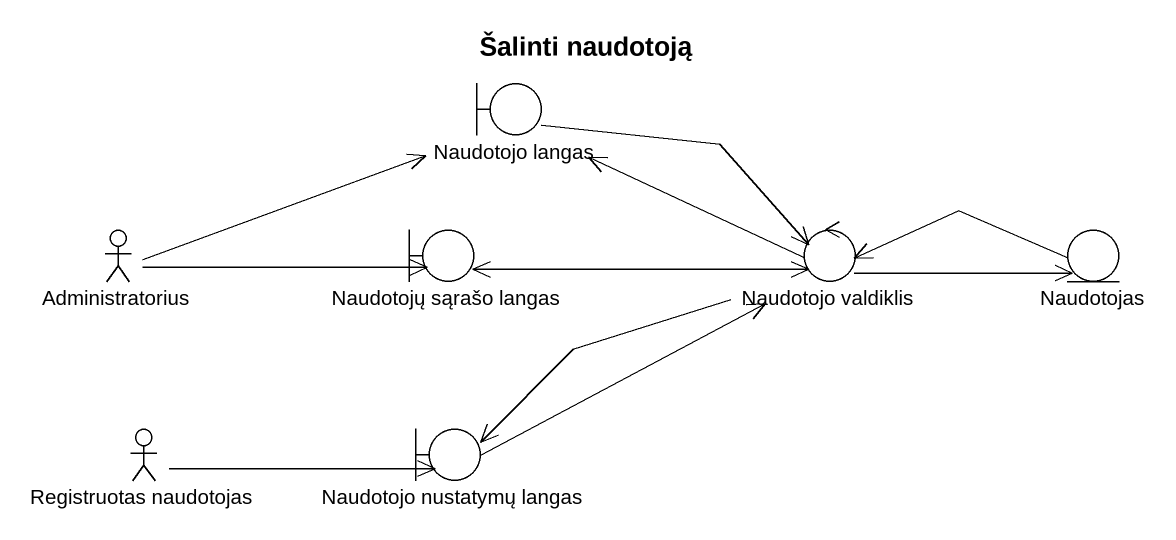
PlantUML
@startuml
title Šalinti naudotoją
boundary "Naudotojo langas" as Naudotojo_langas
actor Administratorius
boundary "Naudotojų sąrašo langas" as Naudotojų_sąrašo_langas
control "Naudotojo valdiklis" as Naudotojo_valdiklis
entity Naudotojas
actor "Registruotas naudotojas" as Registruotas_naudotojas
boundary "Naudotojo nustatymų langas" as Naudotojo_nustatymų_langas
Naudotojo_langas -right-> Naudotojo_valdiklis
Administratorius -right-> Naudotojo_langas
Administratorius -right-> Naudotojų_sąrašo_langas
Naudotojų_sąrašo_langas -right-> Naudotojo_valdiklis
Naudotojo_valdiklis -left-> Naudotojo_langas
Naudotojo_valdiklis -left-> Naudotojų_sąrašo_langas
Naudotojo_valdiklis -right-> Naudotojas
Naudotojo_valdiklis -left-> Naudotojo_nustatymų_langas
Naudotojas -left-> Naudotojo_valdiklis
Registruotas_naudotojas -right-> Naudotojo_nustatymų_langas
Naudotojo_nustatymų_langas -right-> Naudotojo_valdiklis
@enduml
